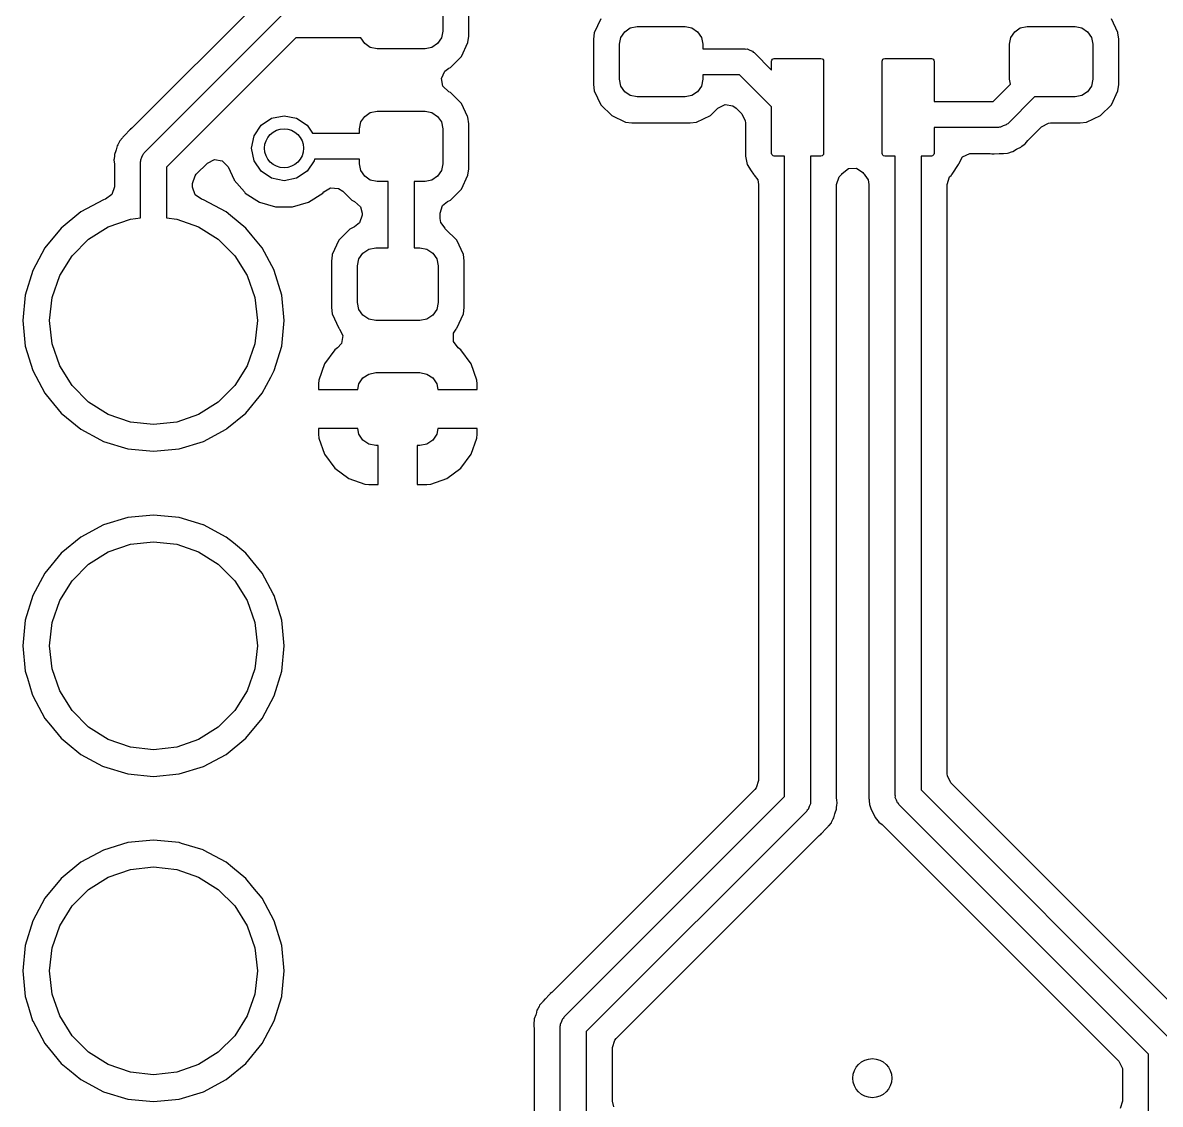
# Model space of a CAD drawing. Extents: x 100.3 to 197.2, y -144.7 to -85.3.
# Drawn here: x 109.09 to 117.84, y -111.03 to -102.71 of the extents above; entities that cross this region are included whole.
import ezdxf

# ---------------------------------------------------------------- set-up
doc = ezdxf.new("R2010")
doc.units = 0
doc.layers.add('BLACK', color=7, linetype='CONTINUOUS')

msp = doc.modelspace()

# ---------------------------------------------------------------- linework, layer by layer
at = {"layer": 'BLACK', "linetype": 'CONTINUOUS'}
for p, q in [((110.92, -102.53), (109.929, -103.521)), ((112.32, -102.505), (112.32, -102.775)), ((112.52, -102.814), (112.52, -102.466)), ((110.025, -103.709), (111.079, -102.654)), ((113.536, -102.68), (113.486, -102.787)), ((117.514, -102.786), (117.464, -102.68)), ((112.32, -102.775), (112.31, -102.827)), ((113.486, -102.787), (113.48, -102.836)), ((113.486, -102.787), (113.486, -102.787)), ((113.69, -102.823), (113.72, -102.78)), ((113.72, -102.78), (113.763, -102.75)), ((113.763, -102.75), (113.815, -102.74)), ((113.815, -102.74), (114.185, -102.74)), ((114.185, -102.74), (114.237, -102.75)), ((114.237, -102.75), (114.28, -102.78)), ((114.28, -102.78), (114.31, -102.823)), ((116.69, -102.823), (116.72, -102.78)), ((116.72, -102.78), (116.763, -102.75)), ((116.763, -102.75), (116.815, -102.74)), ((116.815, -102.74), (117.185, -102.74)), ((117.185, -102.74), (117.237, -102.75)), ((117.237, -102.75), (117.28, -102.78)), ((117.28, -102.78), (117.31, -102.823)), ((117.514, -102.787), (117.514, -102.786)), ((117.52, -102.836), (117.514, -102.787)), ((111.191, -102.825), (110.196, -103.821)), ((111.69, -102.825), (111.191, -102.825)), ((111.69, -102.827), (111.69, -102.825)), ((111.72, -102.87), (111.69, -102.827)), ((111.763, -102.9), (111.72, -102.87)), ((112.28, -102.87), (112.237, -102.9)), ((112.31, -102.827), (112.28, -102.87)), ((112.464, -102.97), (112.514, -102.863)), ((112.514, -102.863), (112.52, -102.814)), ((113.48, -102.836), (113.48, -103.184)), ((113.68, -102.875), (113.69, -102.823)), ((113.68, -103.145), (113.68, -102.875)), ((114.31, -102.823), (114.32, -102.875)), ((114.32, -102.875), (114.32, -102.91)), ((116.68, -102.875), (116.69, -102.823)), ((116.68, -103.145), (116.68, -102.875)), ((117.31, -102.823), (117.32, -102.875)), ((117.32, -102.875), (117.32, -103.145)), ((117.52, -103.184), (117.52, -102.836)), ((111.815, -102.91), (111.763, -102.9)), ((112.185, -102.91), (111.815, -102.91)), ((112.237, -102.9), (112.185, -102.91)), ((112.38, -103.054), (112.464, -102.97)), ((114.32, -102.91), (114.645, -102.91)), ((114.645, -102.91), (114.653, -102.912)), ((114.653, -102.912), (114.661, -102.911)), ((114.661, -102.911), (114.682, -102.922)), ((114.682, -102.922), (114.704, -102.929)), ((114.704, -102.929), (114.709, -102.936)), ((114.709, -102.936), (114.716, -102.939)), ((114.716, -102.939), (114.85, -103.074)), ((112.337, -103.082), (112.367, -103.06)), ((112.367, -103.06), (112.38, -103.054)), ((114.85, -103.005), (114.852, -102.997)), ((114.85, -103.074), (114.85, -103.005)), ((114.852, -102.997), (114.856, -102.991)), ((114.856, -102.991), (114.862, -102.987)), ((114.862, -102.987), (114.87, -102.985)), ((114.87, -102.985), (115.23, -102.985)), ((115.23, -102.985), (115.238, -102.987)), ((115.238, -102.987), (115.244, -102.991)), ((115.244, -102.991), (115.248, -102.997)), ((115.248, -102.997), (115.25, -103.005)), ((115.25, -103.005), (115.25, -103.715)), ((115.7, -103.005), (115.702, -102.997)), ((115.7, -103.715), (115.7, -103.005)), ((115.702, -102.997), (115.706, -102.991)), ((115.706, -102.991), (115.712, -102.987)), ((115.712, -102.987), (115.72, -102.985)), ((115.72, -102.985), (116.08, -102.985)), ((116.08, -102.985), (116.088, -102.987)), ((116.088, -102.987), (116.094, -102.991)), ((116.094, -102.991), (116.098, -102.997)), ((116.098, -102.997), (116.1, -103.005)), ((116.1, -103.005), (116.1, -103.315)), ((112.311, -103.138), (112.337, -103.082)), ((112.322, -103.198), (112.311, -103.138)), ((113.69, -103.197), (113.68, -103.145)), ((114.32, -103.145), (114.31, -103.197)), ((114.604, -103.11), (114.32, -103.11)), ((114.32, -103.11), (114.32, -103.145)), ((114.85, -103.356), (114.604, -103.11)), ((116.687, -103.181), (116.68, -103.145)), ((117.32, -103.145), (117.31, -103.197)), ((112.367, -103.24), (112.322, -103.198)), ((112.38, -103.246), (112.367, -103.24)), ((113.48, -103.184), (113.479, -103.184)), ((113.479, -103.184), (113.486, -103.233)), ((113.486, -103.233), (113.486, -103.233)), ((113.486, -103.233), (113.536, -103.34)), ((113.72, -103.24), (113.69, -103.197)), ((113.763, -103.27), (113.72, -103.24)), ((114.28, -103.24), (114.237, -103.27)), ((114.31, -103.197), (114.28, -103.24)), ((116.554, -103.315), (116.687, -103.181)), ((117.28, -103.24), (117.237, -103.27)), ((117.31, -103.197), (117.28, -103.24)), ((117.464, -103.34), (117.514, -103.233)), ((117.514, -103.233), (117.52, -103.184)), ((112.464, -103.33), (112.38, -103.246)), ((112.511, -103.431), (112.464, -103.33)), ((112.464, -103.33), (112.464, -103.33)), ((112.464, -103.33), (112.464, -103.33)), ((113.815, -103.28), (113.763, -103.27)), ((114.185, -103.28), (113.815, -103.28)), ((114.237, -103.27), (114.185, -103.28)), ((116.1, -103.315), (116.554, -103.315)), ((116.871, -103.28), (116.666, -103.486)), ((117.185, -103.28), (116.871, -103.28)), ((117.237, -103.27), (117.185, -103.28)), ((111.72, -103.43), (111.763, -103.4)), ((111.763, -103.4), (111.815, -103.39)), ((111.815, -103.39), (112.185, -103.39)), ((112.185, -103.39), (112.237, -103.4)), ((112.237, -103.4), (112.28, -103.43)), ((113.536, -103.34), (113.536, -103.34)), ((113.536, -103.34), (113.536, -103.34)), ((113.536, -103.34), (113.62, -103.424)), ((114.38, -103.424), (114.437, -103.367)), ((114.437, -103.367), (114.492, -103.339)), ((114.492, -103.339), (114.552, -103.349)), ((114.552, -103.349), (114.577, -103.367)), ((114.577, -103.367), (114.621, -103.41)), ((114.621, -103.41), (114.648, -103.465)), ((114.85, -103.715), (114.85, -103.356)), ((117.38, -103.424), (117.464, -103.34)), ((110.869, -103.579), (110.923, -103.498)), ((110.923, -103.498), (111.004, -103.444)), ((111.004, -103.444), (111.1, -103.425)), ((111.1, -103.425), (111.196, -103.444)), ((111.196, -103.444), (111.277, -103.498)), ((111.277, -103.498), (111.318, -103.56)), ((111.68, -103.525), (111.69, -103.473)), ((111.69, -103.473), (111.72, -103.43)), ((112.28, -103.43), (112.31, -103.473)), ((112.31, -103.473), (112.32, -103.525)), ((112.514, -103.437), (112.511, -103.431)), ((112.52, -103.486), (112.514, -103.437)), ((112.52, -103.834), (112.52, -103.486)), ((113.62, -103.424), (113.62, -103.424)), ((113.62, -103.424), (113.62, -103.424)), ((113.62, -103.424), (113.727, -103.474)), ((113.727, -103.474), (113.727, -103.474)), ((113.727, -103.474), (113.727, -103.474)), ((113.727, -103.474), (113.776, -103.48)), ((113.776, -103.48), (113.776, -103.48)), ((113.776, -103.48), (114.224, -103.48)), ((114.224, -103.48), (114.273, -103.474)), ((114.224, -103.48), (114.224, -103.48)), ((114.273, -103.474), (114.38, -103.424)), ((114.648, -103.465), (114.649, -103.48)), ((114.649, -103.48), (114.649, -103.737)), ((116.632, -103.503), (116.611, -103.514)), ((116.654, -103.496), (116.632, -103.503)), ((116.659, -103.489), (116.654, -103.496)), ((116.666, -103.486), (116.659, -103.489)), ((116.925, -103.509), (116.98, -103.482)), ((116.98, -103.482), (116.995, -103.48)), ((116.995, -103.48), (117.224, -103.48)), ((117.224, -103.48), (117.273, -103.474)), ((117.224, -103.48), (117.224, -103.48)), ((117.273, -103.474), (117.38, -103.424)), ((109.861, -103.59), (109.857, -103.595)), ((109.863, -103.587), (109.861, -103.59)), ((109.877, -103.573), (109.863, -103.587)), ((109.863, -103.587), (109.863, -103.587)), ((109.879, -103.571), (109.877, -103.573)), ((109.911, -103.535), (109.879, -103.571)), ((109.919, -103.53), (109.911, -103.535)), ((109.929, -103.521), (109.918, -103.529)), ((109.918, -103.529), (109.919, -103.53)), ((110.85, -103.675), (110.869, -103.579)), ((111.318, -103.56), (111.68, -103.56)), ((111.68, -103.56), (111.68, -103.525)), ((112.32, -103.525), (112.32, -103.795)), ((116.595, -103.515), (116.1, -103.515)), ((116.1, -103.515), (116.1, -103.715)), ((116.603, -103.513), (116.595, -103.515)), ((116.611, -103.514), (116.603, -103.513)), ((116.825, -103.61), (116.925, -103.509)), ((109.816, -103.656), (109.809, -103.687)), ((109.821, -103.648), (109.816, -103.656)), ((109.816, -103.656), (109.816, -103.656)), ((109.832, -103.628), (109.821, -103.648)), ((109.836, -103.619), (109.832, -103.628)), ((109.857, -103.595), (109.836, -103.619)), ((109.836, -103.619), (109.836, -103.619)), ((110.869, -103.771), (110.85, -103.675)), ((116.733, -103.683), (116.739, -103.68)), ((116.739, -103.68), (116.768, -103.667)), ((116.768, -103.667), (116.775, -103.66)), ((116.775, -103.66), (116.793, -103.646)), ((116.793, -103.646), (116.801, -103.641)), ((116.801, -103.641), (116.82, -103.615)), ((116.82, -103.615), (116.825, -103.61)), ((109.792, -103.756), (109.79, -103.765)), ((109.79, -103.765), (109.795, -103.797)), ((109.795, -103.733), (109.792, -103.756)), ((109.807, -103.694), (109.795, -103.723)), ((109.795, -103.723), (109.795, -103.733)), ((109.809, -103.687), (109.807, -103.694)), ((109.997, -103.764), (110.007, -103.743)), ((109.998, -103.772), (109.997, -103.764)), ((110.007, -103.743), (110.015, -103.721)), ((110.015, -103.721), (110.021, -103.716)), ((110.021, -103.716), (110.025, -103.709)), ((110.51, -103.79), (110.565, -103.762)), ((110.565, -103.762), (110.625, -103.772)), ((111.333, -103.76), (111.331, -103.771)), ((111.68, -103.76), (111.333, -103.76)), ((111.68, -103.795), (111.68, -103.76)), ((114.649, -103.737), (114.65, -103.737)), ((114.65, -103.737), (114.662, -103.801)), ((114.852, -103.723), (114.85, -103.715)), ((114.856, -103.729), (114.852, -103.723)), ((114.862, -103.733), (114.856, -103.729)), ((114.87, -103.735), (114.862, -103.733)), ((114.95, -103.735), (114.87, -103.735)), ((114.95, -108.659), (114.95, -103.735)), ((115.23, -103.735), (115.15, -103.735)), ((115.15, -103.735), (115.15, -108.7)), ((115.238, -103.733), (115.23, -103.735)), ((115.244, -103.729), (115.238, -103.733)), ((115.248, -103.723), (115.244, -103.729)), ((115.25, -103.715), (115.248, -103.723)), ((115.702, -103.723), (115.7, -103.715)), ((115.706, -103.729), (115.702, -103.723)), ((115.712, -103.733), (115.706, -103.729)), ((115.72, -103.735), (115.712, -103.733)), ((115.8, -103.735), (115.72, -103.735)), ((115.8, -108.65), (115.8, -103.735)), ((116.08, -103.735), (116, -103.735)), ((116, -103.735), (116, -108.609)), ((116.088, -103.733), (116.08, -103.735)), ((116.094, -103.729), (116.088, -103.733)), ((116.098, -103.723), (116.094, -103.729)), ((116.1, -103.715), (116.098, -103.723)), ((116.289, -103.795), (116.319, -103.742)), ((116.319, -103.742), (116.374, -103.716)), ((116.374, -103.716), (116.386, -103.715)), ((116.386, -103.715), (116.53, -103.715)), ((116.53, -103.715), (116.544, -103.718)), ((116.544, -103.718), (116.544, -103.717)), ((116.544, -103.717), (116.553, -103.718)), ((116.553, -103.718), (116.562, -103.717)), ((116.553, -103.718), (116.553, -103.718)), ((116.553, -103.718), (116.553, -103.718)), ((116.553, -103.718), (116.553, -103.718)), ((116.562, -103.717), (116.601, -103.716)), ((116.601, -103.716), (116.603, -103.715)), ((116.603, -103.715), (116.623, -103.715)), ((116.623, -103.715), (116.623, -103.715)), ((116.623, -103.715), (116.626, -103.715)), ((116.626, -103.715), (116.633, -103.714)), ((116.633, -103.714), (116.665, -103.713)), ((116.665, -103.713), (116.674, -103.709)), ((116.674, -103.709), (116.696, -103.702)), ((116.696, -103.702), (116.705, -103.7)), ((116.705, -103.7), (116.733, -103.683)), ((109.795, -103.797), (109.795, -103.804)), ((109.795, -103.804), (109.795, -103.972)), ((109.996, -103.779), (109.998, -103.772)), ((109.996, -104.211), (109.996, -103.779)), ((110.196, -103.821), (110.196, -104.211)), ((110.425, -103.875), (110.51, -103.79)), ((110.625, -103.772), (110.668, -103.815)), ((110.668, -103.815), (110.67, -103.819)), ((110.67, -103.819), (110.716, -103.919)), ((110.923, -103.852), (110.869, -103.771)), ((111.004, -103.906), (110.923, -103.852)), ((111.277, -103.852), (111.196, -103.906)), ((111.331, -103.771), (111.277, -103.852)), ((111.69, -103.847), (111.68, -103.795)), ((111.72, -103.89), (111.69, -103.847)), ((112.31, -103.847), (112.28, -103.89)), ((112.32, -103.795), (112.31, -103.847)), ((112.514, -103.883), (112.52, -103.834)), ((114.662, -103.801), (114.662, -103.801)), ((114.662, -103.801), (114.694, -103.848)), ((114.694, -103.848), (114.711, -103.874)), ((115.393, -103.868), (115.441, -103.831)), ((115.441, -103.831), (115.502, -103.828)), ((115.502, -103.828), (115.553, -103.862)), ((116.239, -103.874), (116.288, -103.801)), ((116.288, -103.801), (116.289, -103.795)), ((116.288, -103.801), (116.288, -103.801)), ((110.396, -103.945), (110.415, -103.887)), ((110.415, -103.887), (110.425, -103.875)), ((110.716, -103.919), (110.717, -103.921)), ((110.717, -103.921), (110.795, -104.011)), ((111.1, -103.925), (111.004, -103.906)), ((111.196, -103.906), (111.1, -103.925)), ((111.763, -103.92), (111.72, -103.89)), ((111.815, -103.93), (111.763, -103.92)), ((111.9, -103.93), (111.815, -103.93)), ((111.9, -104.44), (111.9, -103.93)), ((112.185, -103.93), (112.1, -103.93)), ((112.1, -103.93), (112.1, -104.44)), ((112.237, -103.92), (112.185, -103.93)), ((112.28, -103.89), (112.237, -103.92)), ((112.464, -103.99), (112.514, -103.883)), ((114.711, -103.874), (114.711, -103.874)), ((114.711, -103.874), (114.718, -103.881)), ((114.718, -103.881), (114.716, -103.883)), ((114.716, -103.883), (114.743, -103.918)), ((114.743, -103.918), (114.749, -103.953)), ((115.35, -103.953), (115.369, -103.894)), ((115.369, -103.894), (115.383, -103.882)), ((115.382, -103.881), (115.389, -103.874)), ((115.383, -103.882), (115.382, -103.881)), ((115.389, -103.874), (115.391, -103.87)), ((115.389, -103.874), (115.389, -103.874)), ((115.391, -103.87), (115.393, -103.868)), ((115.553, -103.862), (115.557, -103.868)), ((115.557, -103.868), (115.561, -103.874)), ((115.561, -103.874), (115.561, -103.874)), ((115.561, -103.874), (115.561, -103.874)), ((115.561, -103.874), (115.561, -103.874)), ((115.561, -103.874), (115.568, -103.881)), ((115.568, -103.881), (115.566, -103.883)), ((115.566, -103.883), (115.593, -103.918)), ((115.593, -103.918), (115.599, -103.953)), ((116.2, -103.953), (116.219, -103.894)), ((116.219, -103.894), (116.233, -103.882)), ((116.232, -103.881), (116.239, -103.874)), ((116.233, -103.882), (116.232, -103.881)), ((116.239, -103.874), (116.239, -103.874)), ((109.776, -104.03), (109.727, -104.066)), ((109.795, -103.972), (109.776, -104.03)), ((110.396, -103.972), (110.396, -103.945)), ((110.396, -103.974), (110.396, -103.972)), ((110.416, -104.032), (110.396, -103.974)), ((110.795, -104.011), (110.802, -104.019)), ((110.802, -104.019), (110.911, -104.089)), ((111.289, -104.089), (111.398, -104.019)), ((111.398, -104.019), (111.406, -104.01)), ((111.406, -104.01), (111.458, -103.979)), ((111.458, -103.979), (111.519, -103.984)), ((111.519, -103.984), (111.551, -104.005)), ((111.551, -104.005), (111.62, -104.074)), ((112.38, -104.074), (112.464, -103.99)), ((114.749, -103.953), (114.749, -108.535)), ((115.35, -108.676), (115.35, -103.953)), ((115.599, -103.953), (115.599, -108.585)), ((116.2, -106.213), (116.2, -103.953)), ((109.711, -104.071), (109.537, -104.164)), ((109.725, -104.067), (109.711, -104.071)), ((109.711, -104.071), (109.711, -104.071)), ((109.711, -104.071), (109.711, -104.071)), ((109.711, -104.071), (109.711, -104.071)), ((109.711, -104.071), (109.711, -104.071)), ((109.727, -104.066), (109.725, -104.067)), ((110.466, -104.067), (110.416, -104.032)), ((110.48, -104.071), (110.466, -104.067)), ((110.654, -104.164), (110.48, -104.071)), ((110.48, -104.071), (110.48, -104.071)), ((110.48, -104.071), (110.48, -104.071)), ((110.48, -104.071), (110.48, -104.071)), ((110.48, -104.071), (110.48, -104.071)), ((110.911, -104.089), (110.911, -104.089)), ((110.911, -104.089), (111.035, -104.126)), ((111.165, -104.126), (111.289, -104.089)), ((111.62, -104.074), (111.642, -104.085)), ((111.642, -104.085), (111.687, -104.126)), ((112.3, -104.174), (112.319, -104.116)), ((112.319, -104.116), (112.358, -104.085)), ((112.358, -104.085), (112.38, -104.074)), ((109.537, -104.164), (109.385, -104.289)), ((109.537, -104.164), (109.537, -104.164)), ((110.688, -104.191), (110.654, -104.164)), ((110.654, -104.164), (110.654, -104.164)), ((110.654, -104.164), (110.654, -104.164)), ((110.807, -104.289), (110.688, -104.191)), ((111.035, -104.126), (111.035, -104.126)), ((111.035, -104.126), (111.165, -104.126)), ((111.165, -104.126), (111.165, -104.126)), ((111.7, -104.19), (111.681, -104.249)), ((111.687, -104.126), (111.7, -104.174)), ((111.7, -104.174), (111.7, -104.19)), ((112.3, -104.215), (112.3, -104.174)), ((109.385, -104.289), (109.26, -104.441)), ((109.385, -104.289), (109.385, -104.289)), ((109.597, -104.374), (109.748, -104.279)), ((109.748, -104.279), (109.918, -104.22)), ((109.918, -104.22), (109.996, -104.211)), ((110.196, -104.211), (110.274, -104.22)), ((110.274, -104.22), (110.443, -104.279)), ((110.443, -104.279), (110.594, -104.374)), ((110.855, -104.348), (110.807, -104.289)), ((110.807, -104.289), (110.807, -104.289)), ((111.642, -104.28), (111.607, -104.297)), ((111.681, -104.249), (111.642, -104.28)), ((112.306, -104.247), (112.3, -104.215)), ((112.338, -104.29), (112.306, -104.247)), ((112.337, -104.291), (112.338, -104.29)), ((112.342, -104.296), (112.337, -104.291)), ((109.47, -104.501), (109.597, -104.374)), ((110.594, -104.374), (110.721, -104.501)), ((110.932, -104.441), (110.855, -104.348)), ((111.607, -104.297), (111.522, -104.382)), ((112.343, -104.296), (112.342, -104.296)), ((112.343, -104.297), (112.343, -104.296)), ((112.428, -104.382), (112.343, -104.297)), ((112.343, -104.297), (112.343, -104.297)), ((112.343, -104.297), (112.343, -104.297)), ((109.26, -104.441), (109.167, -104.615)), ((109.26, -104.441), (109.26, -104.441)), ((111.023, -104.613), (110.932, -104.441)), ((110.932, -104.441), (110.932, -104.441)), ((110.932, -104.441), (110.932, -104.441)), ((111.522, -104.382), (111.471, -104.491)), ((111.706, -104.481), (111.751, -104.451)), ((111.751, -104.451), (111.805, -104.44)), ((111.805, -104.44), (111.9, -104.44)), ((112.1, -104.44), (112.145, -104.44)), ((112.145, -104.44), (112.199, -104.451)), ((112.199, -104.451), (112.244, -104.481)), ((112.479, -104.491), (112.428, -104.382)), ((112.428, -104.382), (112.428, -104.382)), ((112.428, -104.382), (112.428, -104.382)), ((109.375, -104.653), (109.47, -104.501)), ((110.721, -104.501), (110.816, -104.653)), ((111.467, -104.524), (111.465, -104.539)), ((111.465, -104.539), (111.465, -104.54)), ((111.465, -104.54), (111.465, -104.9)), ((111.471, -104.491), (111.467, -104.524)), ((111.471, -104.491), (111.471, -104.491)), ((111.665, -104.58), (111.676, -104.526)), ((111.676, -104.526), (111.706, -104.481)), ((112.244, -104.481), (112.274, -104.526)), ((112.274, -104.526), (112.285, -104.58)), ((112.485, -104.54), (112.479, -104.491)), ((112.479, -104.491), (112.479, -104.491)), ((112.486, -104.9), (112.485, -104.54)), ((109.167, -104.615), (109.109, -104.804)), ((109.167, -104.615), (109.167, -104.615)), ((111.024, -104.615), (111.023, -104.613)), ((111.082, -104.804), (111.024, -104.615)), ((111.665, -104.86), (111.665, -104.58)), ((112.285, -104.58), (112.285, -104.86)), ((109.316, -104.822), (109.375, -104.653)), ((110.816, -104.653), (110.876, -104.822)), ((109.109, -104.804), (109.09, -105)), ((109.109, -104.804), (109.109, -104.804)), ((111.101, -105), (111.082, -104.804)), ((111.082, -104.804), (111.082, -104.804)), ((111.082, -104.804), (111.082, -104.804)), ((109.295, -105), (109.316, -104.822)), ((110.876, -104.822), (110.896, -105)), ((111.465, -104.9), (111.465, -104.9)), ((111.465, -104.9), (111.471, -104.949)), ((111.676, -104.914), (111.665, -104.86)), ((112.285, -104.86), (112.274, -104.914)), ((112.479, -104.949), (112.486, -104.9)), ((111.471, -104.949), (111.471, -104.949)), ((111.471, -104.949), (111.522, -105.058)), ((111.706, -104.959), (111.676, -104.914)), ((111.751, -104.989), (111.706, -104.959)), ((111.805, -105), (111.751, -104.989)), ((112.199, -104.989), (112.145, -105)), ((112.244, -104.959), (112.199, -104.989)), ((112.274, -104.914), (112.244, -104.959)), ((112.428, -105.058), (112.479, -104.949)), ((109.09, -105), (109.09, -105)), ((109.09, -105), (109.109, -105.196)), ((109.316, -105.178), (109.295, -105)), ((110.896, -105), (110.876, -105.178)), ((111.082, -105.196), (111.101, -105)), ((111.101, -105), (111.101, -105)), ((111.522, -105.058), (111.522, -105.058)), ((111.522, -105.058), (111.522, -105.058)), ((111.522, -105.058), (111.523, -105.06)), ((111.523, -105.06), (111.524, -105.062)), ((111.524, -105.062), (111.527, -105.065)), ((111.527, -105.065), (111.526, -105.066)), ((111.526, -105.066), (111.551, -105.114)), ((112.145, -105), (111.805, -105)), ((112.403, -105.098), (112.423, -105.065)), ((112.423, -105.065), (112.423, -105.065)), ((112.423, -105.065), (112.424, -105.065)), ((112.424, -105.065), (112.427, -105.06)), ((112.427, -105.06), (112.428, -105.058)), ((111.551, -105.114), (111.541, -105.175)), ((112.402, -105.16), (112.403, -105.098)), ((112.438, -105.209), (112.402, -105.16)), ((109.109, -105.196), (109.109, -105.196)), ((109.109, -105.196), (109.167, -105.385)), ((109.375, -105.347), (109.316, -105.178)), ((110.876, -105.178), (110.816, -105.347)), ((111.024, -105.385), (111.082, -105.196)), ((111.082, -105.196), (111.082, -105.196)), ((111.49, -105.225), (111.412, -105.332)), ((111.512, -105.209), (111.49, -105.225)), ((111.49, -105.225), (111.49, -105.225)), ((111.541, -105.175), (111.512, -105.209)), ((112.46, -105.225), (112.438, -105.209)), ((112.538, -105.332), (112.46, -105.225)), ((112.46, -105.225), (112.46, -105.225)), ((111.412, -105.332), (111.368, -105.457)), ((112.582, -105.457), (112.538, -105.332)), ((109.167, -105.385), (109.26, -105.559)), ((109.47, -105.499), (109.375, -105.347)), ((110.816, -105.347), (110.721, -105.499)), ((110.998, -105.434), (111.024, -105.385)), ((111.024, -105.385), (111.024, -105.385)), ((111.024, -105.385), (111.024, -105.385)), ((111.706, -105.441), (111.751, -105.411)), ((111.751, -105.411), (111.805, -105.4)), ((111.805, -105.4), (112.145, -105.4)), ((112.145, -105.4), (112.199, -105.411)), ((112.199, -105.411), (112.244, -105.441)), ((109.597, -105.626), (109.47, -105.499)), ((110.721, -105.499), (110.594, -105.626)), ((110.932, -105.559), (110.998, -105.434)), ((111.368, -105.457), (111.365, -105.487)), ((111.365, -105.487), (111.365, -105.53)), ((111.667, -105.53), (111.676, -105.486)), ((111.676, -105.486), (111.706, -105.441)), ((112.244, -105.441), (112.274, -105.486)), ((112.274, -105.486), (112.283, -105.53)), ((112.585, -105.487), (112.582, -105.457)), ((112.582, -105.457), (112.582, -105.457)), ((112.585, -105.53), (112.585, -105.487)), ((109.26, -105.559), (109.26, -105.559)), ((109.26, -105.559), (109.26, -105.559)), ((109.26, -105.559), (109.304, -105.612)), ((110.807, -105.711), (110.932, -105.559)), ((111.365, -105.53), (111.365, -105.53)), ((111.365, -105.53), (111.667, -105.53)), ((112.283, -105.53), (112.585, -105.53)), ((112.585, -105.53), (112.585, -105.53)), ((109.304, -105.612), (109.385, -105.711)), ((109.748, -105.721), (109.597, -105.626)), ((110.594, -105.626), (110.443, -105.721)), ((109.385, -105.711), (109.385, -105.711)), ((109.385, -105.711), (109.427, -105.746)), ((109.427, -105.746), (109.537, -105.836)), ((109.918, -105.78), (109.748, -105.721)), ((110.096, -105.8), (109.918, -105.78)), ((110.274, -105.78), (110.096, -105.8)), ((110.443, -105.721), (110.274, -105.78)), ((110.661, -105.83), (110.807, -105.711)), ((109.537, -105.836), (109.537, -105.836)), ((109.537, -105.836), (109.537, -105.836)), ((109.537, -105.836), (109.688, -105.917)), ((110.48, -105.929), (110.654, -105.836)), ((110.654, -105.836), (110.661, -105.83)), ((111.667, -105.83), (111.365, -105.83)), ((111.365, -105.83), (111.365, -105.873)), ((111.676, -105.874), (111.667, -105.83)), ((112.283, -105.83), (112.274, -105.874)), ((112.585, -105.83), (112.283, -105.83)), ((112.585, -105.873), (112.585, -105.83)), ((112.585, -105.83), (112.585, -105.83)), ((109.688, -105.917), (109.711, -105.929)), ((109.711, -105.929), (109.899, -105.986)), ((110.292, -105.986), (110.48, -105.929)), ((111.365, -105.873), (111.368, -105.903)), ((111.368, -105.903), (111.368, -105.903)), ((111.368, -105.903), (111.412, -106.028)), ((111.706, -105.919), (111.676, -105.874)), ((111.751, -105.949), (111.706, -105.919)), ((111.805, -105.96), (111.751, -105.949)), ((112.199, -105.949), (112.145, -105.96)), ((112.244, -105.919), (112.199, -105.949)), ((112.274, -105.874), (112.244, -105.919)), ((112.538, -106.028), (112.582, -105.903)), ((112.582, -105.903), (112.585, -105.873)), ((109.899, -105.986), (109.899, -105.986)), ((109.899, -105.986), (109.899, -105.986)), ((109.899, -105.986), (110.096, -106.005)), ((110.096, -106.005), (110.292, -105.986)), ((110.096, -106.005), (110.096, -106.005)), ((110.096, -106.005), (110.096, -106.005)), ((110.292, -105.986), (110.292, -105.986)), ((110.292, -105.986), (110.292, -105.986)), ((111.412, -106.028), (111.49, -106.135)), ((111.825, -105.96), (111.805, -105.96)), ((111.825, -106.26), (111.825, -105.96)), ((112.145, -105.96), (112.125, -105.96)), ((112.125, -105.96), (112.125, -106.26)), ((112.46, -106.135), (112.538, -106.028)), ((111.49, -106.135), (111.49, -106.135)), ((111.49, -106.135), (111.597, -106.213)), ((111.597, -106.213), (111.722, -106.257)), ((112.228, -106.257), (112.353, -106.213)), ((112.353, -106.213), (112.46, -106.135)), ((112.46, -106.135), (112.46, -106.135)), ((116.2, -108.485), (116.2, -106.213)), ((111.722, -106.257), (111.752, -106.26)), ((111.752, -106.26), (111.825, -106.26)), ((111.825, -106.26), (111.825, -106.26)), ((112.125, -106.26), (112.198, -106.26)), ((112.125, -106.26), (112.125, -106.26)), ((112.198, -106.26), (112.228, -106.257)), ((112.228, -106.257), (112.228, -106.257)), ((109.899, -106.514), (109.711, -106.571)), ((110.096, -106.495), (109.899, -106.514)), ((109.899, -106.514), (109.899, -106.514)), ((110.292, -106.514), (110.096, -106.495)), ((110.096, -106.495), (110.096, -106.495)), ((110.478, -106.571), (110.292, -106.514)), ((110.292, -106.514), (110.292, -106.514)), ((110.292, -106.514), (110.292, -106.514)), ((109.711, -106.571), (109.537, -106.664)), ((109.711, -106.571), (109.711, -106.571)), ((110.48, -106.571), (110.478, -106.571)), ((110.654, -106.664), (110.48, -106.571)), ((110.48, -106.571), (110.48, -106.571)), ((109.537, -106.664), (109.385, -106.789)), ((109.537, -106.664), (109.537, -106.664)), ((109.748, -106.779), (109.918, -106.72)), ((109.918, -106.72), (110.096, -106.7)), ((110.096, -106.7), (110.274, -106.72)), ((110.274, -106.72), (110.443, -106.779)), ((110.71, -106.709), (110.654, -106.664)), ((110.654, -106.664), (110.654, -106.664)), ((110.654, -106.664), (110.654, -106.664)), ((110.807, -106.789), (110.71, -106.709)), ((109.385, -106.789), (109.26, -106.941)), ((109.385, -106.789), (109.385, -106.789)), ((109.597, -106.874), (109.748, -106.779)), ((110.443, -106.779), (110.594, -106.874)), ((110.863, -106.858), (110.807, -106.789)), ((110.807, -106.789), (110.807, -106.789)), ((109.47, -107.001), (109.597, -106.874)), ((110.594, -106.874), (110.721, -107.001)), ((110.932, -106.941), (110.863, -106.858)), ((109.26, -106.941), (109.167, -107.115)), ((109.26, -106.941), (109.26, -106.941)), ((109.375, -107.153), (109.47, -107.001)), ((110.721, -107.001), (110.816, -107.153)), ((111.016, -107.1), (110.932, -106.941)), ((110.932, -106.941), (110.932, -106.941)), ((110.932, -106.941), (110.932, -106.941)), ((109.167, -107.115), (109.109, -107.304)), ((109.167, -107.115), (109.167, -107.115)), ((109.316, -107.322), (109.375, -107.153)), ((110.816, -107.153), (110.876, -107.322)), ((111.024, -107.115), (111.016, -107.1)), ((111.082, -107.304), (111.024, -107.115)), ((109.109, -107.304), (109.09, -107.5)), ((109.109, -107.304), (109.109, -107.304)), ((109.295, -107.5), (109.316, -107.322)), ((110.876, -107.322), (110.896, -107.5)), ((111.101, -107.5), (111.082, -107.304)), ((111.082, -107.304), (111.082, -107.304)), ((111.082, -107.304), (111.082, -107.304)), ((109.09, -107.5), (109.09, -107.5)), ((109.09, -107.5), (109.109, -107.696)), ((109.316, -107.678), (109.295, -107.5)), ((110.896, -107.5), (110.876, -107.678)), ((111.082, -107.695), (111.101, -107.5)), ((111.101, -107.5), (111.101, -107.5)), ((109.109, -107.696), (109.109, -107.696)), ((109.109, -107.696), (109.126, -107.75)), ((109.375, -107.847), (109.316, -107.678)), ((110.876, -107.678), (110.816, -107.847)), ((111.024, -107.885), (111.082, -107.696)), ((111.082, -107.696), (111.082, -107.695)), ((109.126, -107.75), (109.163, -107.872)), ((109.163, -107.872), (109.167, -107.885)), ((109.47, -107.999), (109.375, -107.847)), ((110.816, -107.847), (110.721, -107.999)), ((109.167, -107.885), (109.167, -107.885)), ((109.167, -107.885), (109.26, -108.059)), ((110.932, -108.059), (111.024, -107.885)), ((109.597, -108.126), (109.47, -107.999)), ((110.721, -107.999), (110.594, -108.126)), ((109.26, -108.059), (109.26, -108.059)), ((109.26, -108.059), (109.26, -108.059)), ((109.26, -108.059), (109.304, -108.112)), ((109.304, -108.112), (109.385, -108.211)), ((109.748, -108.221), (109.597, -108.126)), ((110.594, -108.126), (110.443, -108.221)), ((110.807, -108.211), (110.932, -108.059)), ((109.385, -108.211), (109.385, -108.211)), ((109.385, -108.211), (109.431, -108.249)), ((109.918, -108.28), (109.748, -108.221)), ((110.443, -108.221), (110.274, -108.28)), ((110.654, -108.336), (110.807, -108.211)), ((109.431, -108.249), (109.537, -108.336)), ((110.096, -108.3), (109.918, -108.28)), ((110.274, -108.28), (110.096, -108.3)), ((109.537, -108.336), (109.537, -108.336)), ((109.537, -108.336), (109.537, -108.336)), ((109.537, -108.336), (109.703, -108.425)), ((110.48, -108.429), (110.654, -108.336)), ((109.703, -108.425), (109.711, -108.429)), ((109.711, -108.429), (109.899, -108.486)), ((109.899, -108.486), (109.899, -108.486)), ((109.899, -108.486), (109.899, -108.486)), ((109.899, -108.486), (110.096, -108.505)), ((110.096, -108.505), (110.292, -108.486)), ((110.292, -108.486), (110.48, -108.429)), ((110.292, -108.486), (110.292, -108.486)), ((110.292, -108.486), (110.292, -108.486)), ((116.202, -108.5), (116.2, -108.485)), ((110.096, -108.505), (110.096, -108.505)), ((110.096, -108.505), (110.096, -108.505)), ((114.749, -108.535), (114.731, -108.593)), ((116.229, -108.555), (116.202, -108.5)), ((118.045, -110.37), (116.229, -108.555)), ((114.721, -108.605), (113.159, -110.166)), ((113.254, -110.354), (114.95, -108.659)), ((114.731, -108.593), (114.721, -108.605)), ((115.599, -108.585), (115.597, -108.599)), ((115.597, -108.599), (115.598, -108.599)), ((115.598, -108.599), (115.597, -108.608)), ((115.597, -108.608), (115.599, -108.656)), ((115.599, -108.656), (115.599, -108.658)), ((115.599, -108.658), (115.599, -108.678)), ((115.802, -108.658), (115.8, -108.65)), ((115.801, -108.666), (115.802, -108.658)), ((115.812, -108.687), (115.801, -108.666)), ((116, -108.609), (117.921, -110.529)), ((115.138, -108.737), (115.131, -108.759)), ((115.149, -108.716), (115.138, -108.737)), ((115.15, -108.7), (115.148, -108.708)), ((115.148, -108.708), (115.149, -108.716)), ((115.339, -108.786), (115.35, -108.756)), ((115.351, -108.683), (115.35, -108.676)), ((115.35, -108.746), (115.353, -108.724)), ((115.35, -108.756), (115.35, -108.746)), ((115.355, -108.714), (115.351, -108.683)), ((115.353, -108.724), (115.355, -108.714)), ((115.599, -108.678), (115.6, -108.681)), ((115.6, -108.681), (115.601, -108.688)), ((115.601, -108.688), (115.601, -108.693)), ((115.601, -108.693), (115.602, -108.72)), ((115.602, -108.72), (115.602, -108.72)), ((115.602, -108.72), (115.606, -108.729)), ((115.606, -108.729), (115.613, -108.751)), ((115.613, -108.751), (115.615, -108.76)), ((115.819, -108.709), (115.812, -108.687)), ((115.826, -108.714), (115.819, -108.709)), ((115.829, -108.721), (115.826, -108.714)), ((117.75, -110.641), (115.829, -108.721)), ((115.121, -108.771), (113.425, -110.466)), ((115.124, -108.764), (115.121, -108.771)), ((115.131, -108.759), (115.124, -108.764)), ((115.313, -108.852), (115.324, -108.832)), ((115.324, -108.832), (115.33, -108.823)), ((115.33, -108.823), (115.337, -108.792)), ((115.337, -108.792), (115.339, -108.786)), ((115.615, -108.76), (115.632, -108.788)), ((115.632, -108.788), (115.635, -108.794)), ((115.635, -108.794), (115.648, -108.823)), ((115.648, -108.823), (115.648, -108.823)), ((115.648, -108.823), (115.655, -108.83)), ((115.655, -108.83), (115.669, -108.848)), ((115.234, -108.944), (115.267, -108.908)), ((115.267, -108.908), (115.268, -108.907)), ((115.268, -108.907), (115.282, -108.893)), ((115.282, -108.893), (115.284, -108.89)), ((115.284, -108.89), (115.288, -108.884)), ((115.288, -108.884), (115.292, -108.881)), ((115.292, -108.881), (115.31, -108.861)), ((115.31, -108.861), (115.313, -108.852)), ((115.669, -108.848), (115.674, -108.856)), ((115.674, -108.856), (115.7, -108.875)), ((115.7, -108.875), (115.705, -108.88)), ((115.705, -108.88), (117.521, -110.695)), ((109.899, -109.014), (109.711, -109.071)), ((110.096, -108.995), (109.899, -109.014)), ((109.899, -109.014), (109.899, -109.014)), ((110.292, -109.014), (110.096, -108.995)), ((110.096, -108.995), (110.096, -108.995)), ((110.312, -109.02), (110.292, -109.014)), ((110.292, -109.014), (110.292, -109.014)), ((113.654, -110.52), (115.216, -108.959)), ((115.216, -108.959), (115.228, -108.95)), ((115.227, -108.949), (115.234, -108.944)), ((115.228, -108.95), (115.227, -108.949)), ((115.234, -108.944), (115.234, -108.944)), ((109.711, -109.071), (109.537, -109.164)), ((109.711, -109.071), (109.711, -109.071)), ((110.478, -109.07), (110.312, -109.02)), ((110.48, -109.071), (110.478, -109.07)), ((110.654, -109.164), (110.48, -109.071)), ((110.48, -109.071), (110.48, -109.071)), ((109.537, -109.164), (109.385, -109.289)), ((109.537, -109.164), (109.537, -109.164)), ((110.703, -109.204), (110.654, -109.164)), ((110.654, -109.164), (110.654, -109.164)), ((110.654, -109.164), (110.654, -109.164)), ((109.597, -109.374), (109.748, -109.279)), ((109.748, -109.279), (109.918, -109.22)), ((109.918, -109.22), (110.096, -109.2)), ((110.096, -109.2), (110.274, -109.22)), ((110.274, -109.22), (110.443, -109.279)), ((110.443, -109.279), (110.594, -109.374)), ((110.807, -109.289), (110.703, -109.204)), ((109.385, -109.289), (109.26, -109.441)), ((109.385, -109.289), (109.385, -109.289)), ((110.861, -109.356), (110.807, -109.289)), ((110.807, -109.289), (110.807, -109.289)), ((110.932, -109.441), (110.861, -109.356)), ((109.26, -109.441), (109.167, -109.615)), ((109.26, -109.441), (109.26, -109.441)), ((109.47, -109.501), (109.597, -109.374)), ((110.594, -109.374), (110.721, -109.501)), ((111.024, -109.615), (110.932, -109.441)), ((110.932, -109.441), (110.932, -109.441)), ((110.932, -109.441), (110.932, -109.441)), ((109.375, -109.653), (109.47, -109.501)), ((110.721, -109.501), (110.816, -109.653)), ((109.167, -109.615), (109.109, -109.804)), ((109.167, -109.615), (109.167, -109.615)), ((111.082, -109.804), (111.024, -109.615)), ((111.024, -109.615), (111.024, -109.615)), ((109.316, -109.822), (109.375, -109.653)), ((110.816, -109.653), (110.876, -109.822)), ((109.109, -109.804), (109.09, -110)), ((109.109, -109.804), (109.109, -109.804)), ((111.101, -110), (111.082, -109.804)), ((111.082, -109.804), (111.082, -109.804)), ((111.082, -109.804), (111.082, -109.804)), ((109.295, -110), (109.316, -109.822)), ((110.876, -109.822), (110.896, -110)), ((109.09, -110), (109.09, -110)), ((109.09, -110), (109.109, -110.196)), ((109.316, -110.178), (109.295, -110)), ((110.896, -110), (110.876, -110.178)), ((111.082, -110.191), (111.101, -110)), ((111.101, -110), (111.101, -110)), ((109.109, -110.196), (109.109, -110.196)), ((109.109, -110.196), (109.127, -110.253)), ((109.375, -110.347), (109.316, -110.178)), ((110.876, -110.178), (110.816, -110.347)), ((111.024, -110.385), (111.082, -110.196)), ((111.082, -110.196), (111.082, -110.191)), ((113.087, -110.241), (113.065, -110.264)), ((113.091, -110.235), (113.087, -110.241)), ((113.093, -110.232), (113.091, -110.235)), ((113.107, -110.218), (113.093, -110.232)), ((113.093, -110.232), (113.093, -110.232)), ((113.108, -110.217), (113.107, -110.218)), ((113.141, -110.181), (113.108, -110.217)), ((113.148, -110.176), (113.141, -110.181)), ((113.159, -110.166), (113.147, -110.175)), ((113.147, -110.175), (113.148, -110.176)), ((109.127, -110.253), (109.166, -110.384)), ((113.045, -110.302), (113.038, -110.333)), ((113.051, -110.293), (113.045, -110.302)), ((113.045, -110.302), (113.045, -110.302)), ((113.062, -110.273), (113.051, -110.293)), ((113.065, -110.264), (113.062, -110.273)), ((113.065, -110.264), (113.065, -110.264)), ((109.166, -110.384), (109.167, -110.385)), ((109.167, -110.385), (109.167, -110.385)), ((109.167, -110.385), (109.26, -110.559)), ((109.47, -110.499), (109.375, -110.347)), ((110.816, -110.347), (110.721, -110.499)), ((110.932, -110.559), (111.024, -110.385)), ((113.022, -110.401), (113.02, -110.408)), ((113.02, -110.408), (113.02, -110.411)), ((113.02, -110.411), (113.022, -110.425)), ((113.024, -110.379), (113.022, -110.401)), ((113.036, -110.339), (113.024, -110.369)), ((113.024, -110.369), (113.024, -110.379)), ((113.038, -110.333), (113.036, -110.339)), ((113.225, -110.425), (113.227, -110.417)), ((113.226, -110.409), (113.237, -110.388)), ((113.227, -110.417), (113.226, -110.409)), ((113.237, -110.388), (113.244, -110.366)), ((113.244, -110.366), (113.251, -110.361)), ((113.251, -110.361), (113.254, -110.354)), ((109.597, -110.626), (109.47, -110.499)), ((110.721, -110.499), (110.594, -110.626)), ((113.022, -110.425), (113.024, -110.442)), ((113.024, -110.442), (113.024, -110.449)), ((113.024, -110.449), (113.024, -112.455)), ((113.225, -112.52), (113.225, -110.425)), ((113.425, -110.466), (113.425, -112.479)), ((109.26, -110.559), (109.26, -110.559)), ((109.26, -110.559), (109.26, -110.559)), ((109.26, -110.559), (109.295, -110.602)), ((110.807, -110.711), (110.932, -110.559)), ((113.625, -110.59), (113.644, -110.532)), ((113.625, -111.002), (113.625, -110.59)), ((113.644, -110.532), (113.654, -110.52)), ((109.295, -110.602), (109.385, -110.711)), ((109.748, -110.721), (109.597, -110.626)), ((110.594, -110.626), (110.443, -110.721)), ((117.75, -112.684), (117.75, -110.641)), ((109.385, -110.711), (109.385, -110.711)), ((109.385, -110.711), (109.449, -110.764)), ((109.449, -110.764), (109.537, -110.836)), ((109.918, -110.78), (109.748, -110.721)), ((110.443, -110.721), (110.274, -110.78)), ((110.654, -110.836), (110.807, -110.711)), ((117.521, -110.695), (117.548, -110.75)), ((117.548, -110.75), (117.549, -110.765)), ((117.549, -110.765), (117.549, -111.001)), ((109.537, -110.836), (109.537, -110.836)), ((109.537, -110.836), (109.537, -110.836)), ((109.537, -110.836), (109.711, -110.929)), ((110.096, -110.8), (109.918, -110.78)), ((110.274, -110.78), (110.096, -110.8)), ((110.48, -110.929), (110.654, -110.836)), ((109.711, -110.929), (109.711, -110.929)), ((109.711, -110.929), (109.899, -110.986)), ((110.292, -110.986), (110.48, -110.929)), ((109.899, -110.986), (109.899, -110.986)), ((109.899, -110.986), (109.899, -110.986)), ((109.899, -110.986), (110.096, -111.005)), ((110.096, -111.005), (110.292, -110.986)), ((110.096, -111.005), (110.096, -111.005)), ((110.096, -111.005), (110.096, -111.005)), ((110.292, -110.986), (110.292, -110.986)), ((110.292, -110.986), (110.292, -110.986)), ((113.636, -111.046), (113.625, -111.002)), ((117.549, -111.001), (117.531, -111.059))]:
    msp.add_line(p, q, dxfattribs=at)
at = {"layer": 'BLACK'}
for centre in [(111.1, -103.675), (115.625, -110.825)]:
    msp.add_circle(centre, 0.15, dxfattribs=at)

doc.saveas('drawing.dxf')
